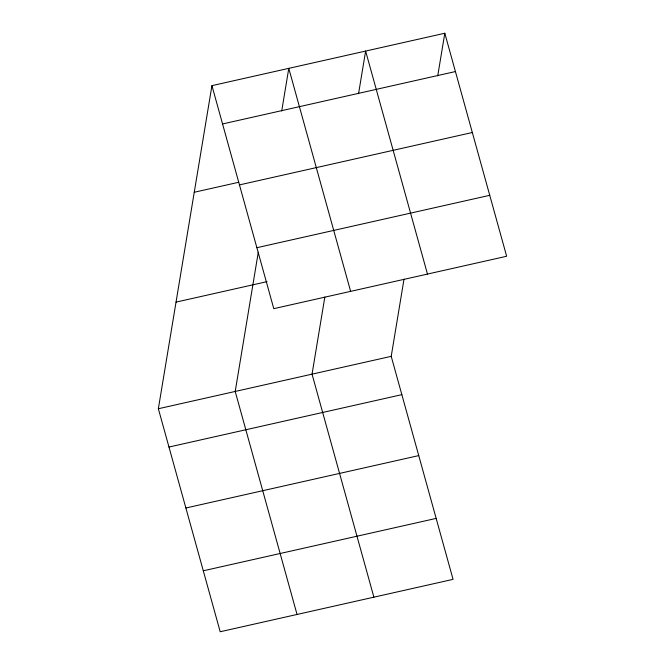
<?xml version="1.0" encoding="UTF-8"?>
<svg xmlns="http://www.w3.org/2000/svg" width="665" height="665" viewBox="0 0 665 665"><rect width="100%" height="100%" fill="white"/><g stroke="black" fill="none" stroke-linecap="round" stroke-linejoin="round"><path stroke-width="1" d="M404.012 279.167L391.219 356.34L453.065 579.356L220.198 631.75L158.353 408.742L211.936 85.644L444.802 33.25L506.647 256.258L273.781 308.66L211.936 85.644M258.278 252.276L235.202 391.452L297.047 614.46M281.711 111.005L288.785 68.354L350.63 291.37M324.844 296.989L312.043 374.162L373.888 597.17M358.551 93.715L365.625 51.064L427.47 274.071M437.728 75.901L444.802 33.25M222.559 123.956L455.425 71.554M194.255 192.268L238.743 182.26M239.466 184.903L472.325 132.51M256.881 247.704L489.739 195.311M176.034 302.118L267.039 281.644M158.353 408.742L391.219 356.34M168.977 447.046L401.843 394.653M185.884 508.002L418.742 455.6M203.299 570.794L436.157 518.401"/></g></svg>
